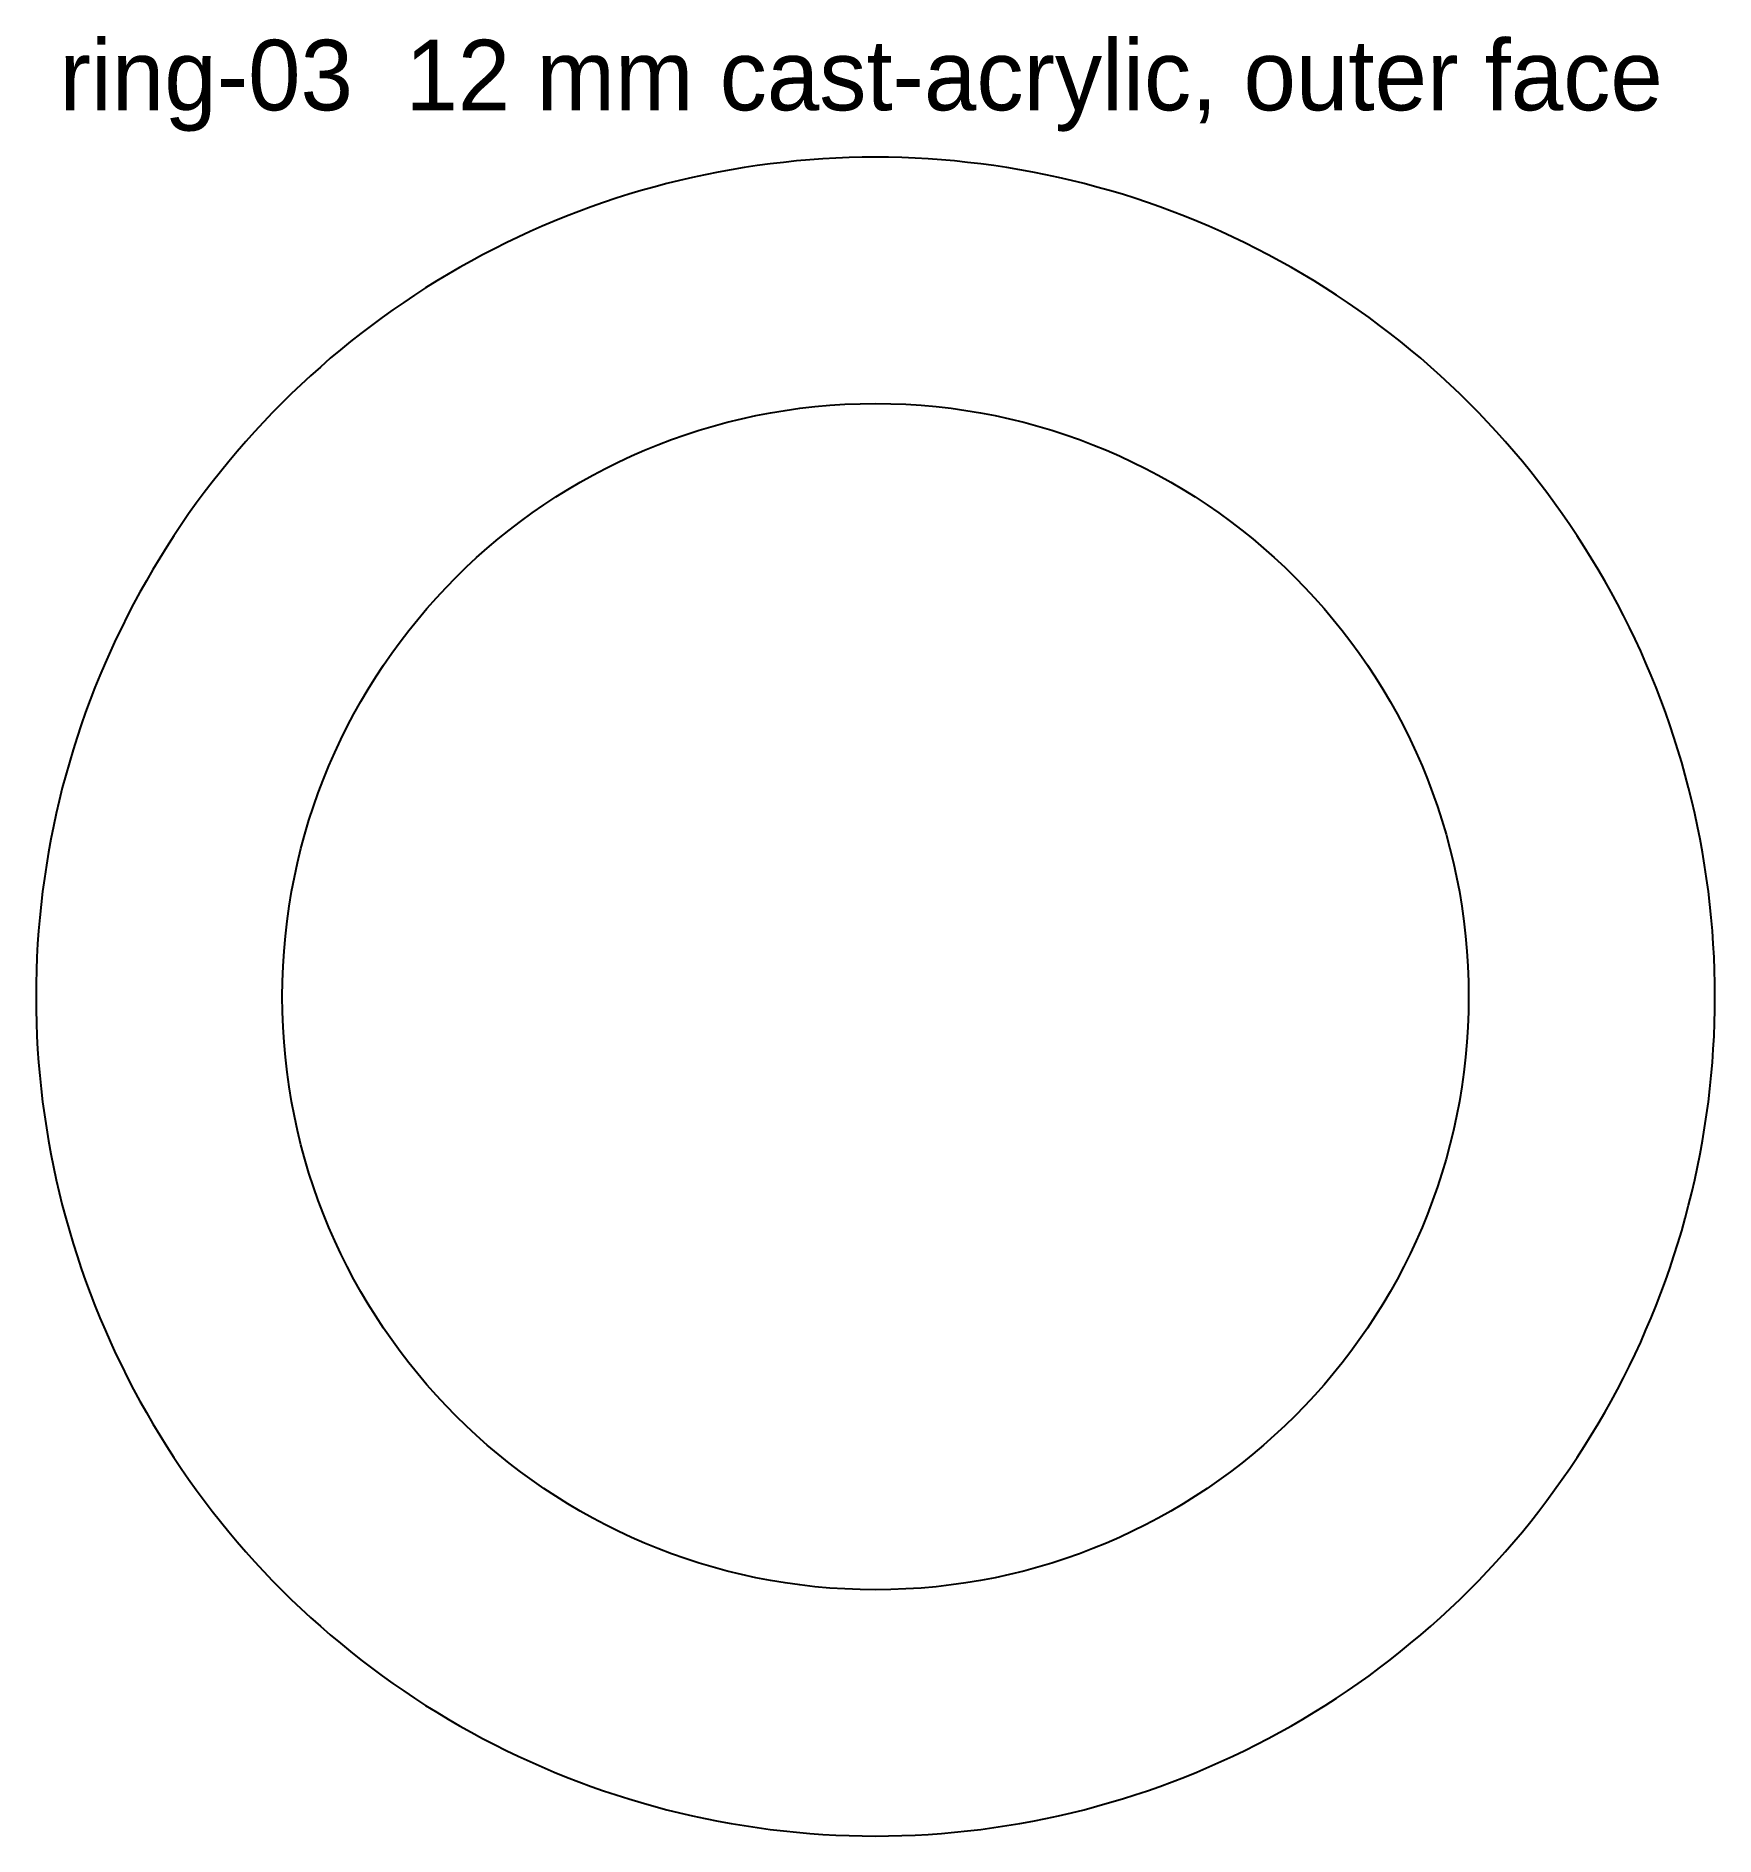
# Model space of a CAD drawing. Header units: millimetres. Extents: x 0 to 143, y 0 to 153.
import ezdxf

# ---------------------------------------------------------------- set-up
doc = ezdxf.new("R2010")
doc.units = ezdxf.units.MM
for name, color, linetype in [('CUT_INSIDE', 5, 'Continuous'), ('CUT_OUTSIDE', 1, 'Continuous'), ('NOTES', 7, 'Continuous')]:
    doc.layers.add(name, color=color, linetype=linetype)

msp = doc.modelspace()

# ---------------------------------------------------------------- linework, layer by layer
at = {"layer": 'CUT_INSIDE'}
msp.add_circle((71.44, 71.44), 50.48, dxfattribs=at)
at = {"layer": 'CUT_OUTSIDE'}
msp.add_lwpolyline([(142.88, 71.44), (142.88, 72.56), (142.85, 73.69), (142.81, 74.81), (142.74, 75.93), (142.66, 77.05), (142.57, 78.17), (142.45, 79.28), (142.32, 80.4), (142.17, 81.51), (142, 82.62), (141.82, 83.73), (141.62, 84.83), (141.4, 85.93), (141.16, 87.03), (140.91, 88.12), (140.64, 89.21), (140.35, 90.29), (140.05, 91.37), (139.73, 92.45), (139.39, 93.52), (139.03, 94.58), (138.66, 95.64), (138.27, 96.7), (137.87, 97.74), (137.45, 98.78), (137.01, 99.82), (136.56, 100.84), (136.09, 101.86), (135.6, 102.87), (135.1, 103.88), (134.58, 104.87), (134.05, 105.86), (133.5, 106.84), (132.94, 107.81), (132.36, 108.77), (131.76, 109.72), (131.15, 110.67), (130.53, 111.6), (129.89, 112.52), (129.24, 113.44), (128.57, 114.34), (127.89, 115.23), (127.2, 116.11), (126.49, 116.98), (125.77, 117.84), (125.03, 118.69), (124.28, 119.52), (123.52, 120.35), (122.75, 121.16), (121.96, 121.96), (121.16, 122.75), (120.35, 123.52), (119.52, 124.28), (118.69, 125.03), (117.84, 125.77), (116.98, 126.49), (116.11, 127.2), (115.23, 127.89), (114.34, 128.57), (113.44, 129.24), (112.52, 129.89), (111.6, 130.53), (110.67, 131.15), (109.72, 131.76), (108.77, 132.36), (107.81, 132.94), (106.84, 133.5), (105.86, 134.05), (104.87, 134.58), (103.88, 135.1), (102.87, 135.6), (101.86, 136.09), (100.84, 136.56), (99.82, 137.01), (98.78, 137.45), (97.74, 137.87), (96.7, 138.27), (95.64, 138.66), (94.58, 139.03), (93.52, 139.39), (92.45, 139.73), (91.37, 140.05), (90.29, 140.35), (89.21, 140.64), (88.12, 140.91), (87.03, 141.16), (85.93, 141.4), (84.83, 141.62), (83.73, 141.82), (82.62, 142), (81.51, 142.17), (80.4, 142.32), (79.28, 142.45), (78.17, 142.57), (77.05, 142.66), (75.93, 142.74), (74.81, 142.81), (73.69, 142.85), (72.56, 142.88), (71.44, 142.88), (70.32, 142.88), (69.2, 142.85), (68.08, 142.81), (66.96, 142.74), (65.84, 142.66), (64.72, 142.57), (63.6, 142.45), (62.49, 142.32), (61.38, 142.17), (60.27, 142), (59.16, 141.82), (58.06, 141.62), (56.95, 141.4), (55.86, 141.16), (54.76, 140.91), (53.68, 140.64), (52.59, 140.35), (51.51, 140.05), (50.44, 139.73), (49.37, 139.39), (48.3, 139.03), (47.24, 138.66), (46.19, 138.27), (45.14, 137.87), (44.1, 137.45), (43.07, 137.01), (42.04, 136.56), (41.02, 136.09), (40.01, 135.6), (39.01, 135.1), (38.01, 134.58), (37.02, 134.05), (36.05, 133.5), (35.08, 132.94), (34.11, 132.36), (33.16, 131.76), (32.22, 131.15), (31.29, 130.53), (30.36, 129.89), (29.45, 129.24), (28.55, 128.57), (27.65, 127.89), (26.77, 127.2), (25.9, 126.49), (25.04, 125.77), (24.2, 125.03), (23.36, 124.28), (22.54, 123.52), (21.72, 122.75), (20.92, 121.96), (20.14, 121.16), (19.36, 120.35), (18.6, 119.52), (17.85, 118.69), (17.12, 117.84), (16.4, 116.98), (15.69, 116.11), (14.99, 115.23), (14.31, 114.34), (13.64, 113.44), (12.99, 112.52), (12.35, 111.6), (11.73, 110.67), (11.12, 109.72), (10.53, 108.77), (9.95, 107.81), (9.39, 106.84), (8.84, 105.86), (8.3, 104.87), (7.79, 103.88), (7.29, 102.87), (6.8, 101.86), (6.33, 100.84), (5.88, 99.82), (5.44, 98.78), (5.02, 97.74), (4.61, 96.7), (4.22, 95.64), (3.85, 94.58), (3.5, 93.52), (3.16, 92.45), (2.84, 91.37), (2.53, 90.29), (2.24, 89.21), (1.97, 88.12), (1.72, 87.03), (1.48, 85.93), (1.27, 84.83), (1.06, 83.73), (0.88, 82.62), (0.71, 81.51), (0.56, 80.4), (0.43, 79.28), (0.32, 78.17), (0.22, 77.05), (0.14, 75.93), (0.08, 74.81), (0.04, 73.69), (0.01, 72.56), (0, 71.44), (0.01, 70.32), (0.04, 69.2), (0.08, 68.08), (0.14, 66.96), (0.22, 65.84), (0.32, 64.72), (0.43, 63.6), (0.56, 62.49), (0.71, 61.38), (0.88, 60.27), (1.06, 59.16), (1.27, 58.06), (1.48, 56.95), (1.72, 55.86), (1.97, 54.76), (2.24, 53.68), (2.53, 52.59), (2.84, 51.51), (3.16, 50.44), (3.5, 49.37), (3.85, 48.3), (4.22, 47.24), (4.61, 46.19), (5.02, 45.14), (5.44, 44.1), (5.88, 43.07), (6.33, 42.04), (6.8, 41.02), (7.29, 40.01), (7.79, 39.01), (8.3, 38.01), (8.84, 37.02), (9.39, 36.05), (9.95, 35.08), (10.53, 34.11), (11.12, 33.16), (11.73, 32.22), (12.35, 31.29), (12.99, 30.36), (13.64, 29.45), (14.31, 28.55), (14.99, 27.65), (15.69, 26.77), (16.4, 25.9), (17.12, 25.04), (17.85, 24.2), (18.6, 23.36), (19.36, 22.54), (20.14, 21.72), (20.92, 20.92), (21.72, 20.14), (22.54, 19.36), (23.36, 18.6), (24.2, 17.85), (25.04, 17.12), (25.9, 16.4), (26.77, 15.69), (27.65, 14.99), (28.55, 14.31), (29.45, 13.64), (30.36, 12.99), (31.29, 12.35), (32.22, 11.73), (33.16, 11.12), (34.11, 10.53), (35.08, 9.95), (36.05, 9.39), (37.02, 8.84), (38.01, 8.3), (39.01, 7.79), (40.01, 7.29), (41.02, 6.8), (42.04, 6.33), (43.07, 5.88), (44.1, 5.44), (45.14, 5.02), (46.19, 4.61), (47.24, 4.22), (48.3, 3.85), (49.37, 3.5), (50.44, 3.16), (51.51, 2.84), (52.59, 2.53), (53.68, 2.24), (54.76, 1.97), (55.86, 1.72), (56.95, 1.48), (58.06, 1.27), (59.16, 1.06), (60.27, 0.88), (61.38, 0.71), (62.49, 0.56), (63.6, 0.43), (64.72, 0.32), (65.84, 0.22), (66.96, 0.14), (68.08, 0.08), (69.2, 0.04), (70.32, 0.01), (71.44, 0), (72.56, 0.01), (73.69, 0.04), (74.81, 0.08), (75.93, 0.14), (77.05, 0.22), (78.17, 0.32), (79.28, 0.43), (80.4, 0.56), (81.51, 0.71), (82.62, 0.88), (83.73, 1.06), (84.83, 1.27), (85.93, 1.48), (87.03, 1.72), (88.12, 1.97), (89.21, 2.24), (90.29, 2.53), (91.37, 2.84), (92.45, 3.16), (93.52, 3.5), (94.58, 3.85), (95.64, 4.22), (96.7, 4.61), (97.74, 5.02), (98.78, 5.44), (99.82, 5.88), (100.84, 6.33), (101.86, 6.8), (102.87, 7.29), (103.88, 7.79), (104.87, 8.3), (105.86, 8.84), (106.84, 9.39), (107.81, 9.95), (108.77, 10.53), (109.72, 11.12), (110.67, 11.73), (111.6, 12.35), (112.52, 12.99), (113.44, 13.64), (114.34, 14.31), (115.23, 14.99), (116.11, 15.69), (116.98, 16.4), (117.84, 17.12), (118.69, 17.85), (119.52, 18.6), (120.35, 19.36), (121.16, 20.14), (121.96, 20.92), (122.75, 21.72), (123.52, 22.54), (124.28, 23.36), (125.03, 24.2), (125.77, 25.04), (126.49, 25.9), (127.2, 26.77), (127.89, 27.65), (128.57, 28.55), (129.24, 29.45), (129.89, 30.36), (130.53, 31.29), (131.15, 32.22), (131.76, 33.16), (132.36, 34.11), (132.94, 35.08), (133.5, 36.05), (134.05, 37.02), (134.58, 38.01), (135.1, 39.01), (135.6, 40.01), (136.09, 41.02), (136.56, 42.04), (137.01, 43.07), (137.45, 44.1), (137.87, 45.14), (138.27, 46.19), (138.66, 47.24), (139.03, 48.3), (139.39, 49.37), (139.73, 50.44), (140.05, 51.51), (140.35, 52.59), (140.64, 53.68), (140.91, 54.76), (141.16, 55.86), (141.4, 56.95), (141.62, 58.06), (141.82, 59.16), (142, 60.27), (142.17, 61.38), (142.32, 62.49), (142.45, 63.6), (142.57, 64.72), (142.66, 65.84), (142.74, 66.96), (142.81, 68.08), (142.85, 69.2), (142.88, 70.32), (142.88, 71.44)], close=True, dxfattribs=at)

# ---------------------------------------------------------------- texts
at = {"layer": 'NOTES'}
msp.add_text('ring-03  12 mm cast-acrylic, outer face', height=6, dxfattribs=at).set_placement((2, 146.88))

doc.saveas('drawing.dxf')
